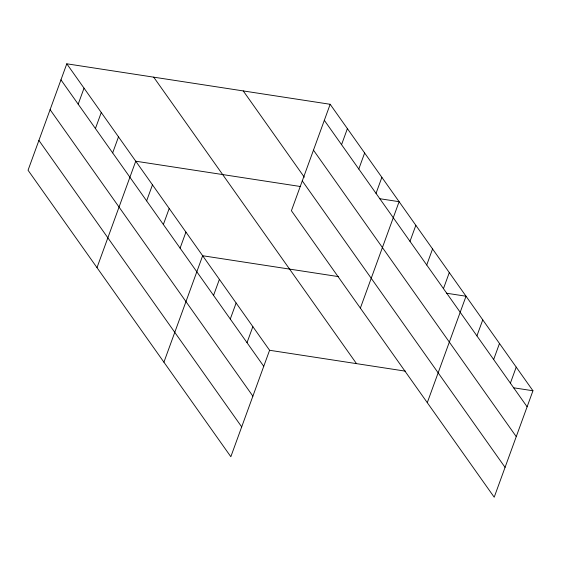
<?xml version="1.0" encoding="UTF-8"?>
<svg xmlns="http://www.w3.org/2000/svg" width="561" height="561" viewBox="0 0 561 561"><rect width="100%" height="100%" fill="white"/><g stroke="black" fill="none" stroke-linecap="round" stroke-linejoin="round"><path stroke-width="0.84" d="M66.794 63.8L28.05 170.242L230.837 456.717L269.582 350.274L66.794 63.8L330.163 104.283L532.95 390.758L494.206 497.2L291.418 210.726L330.163 104.283M78.189 104.185L84.031 88.154M95.426 128.539L101.268 112.502M112.663 152.887L118.504 136.849M96.997 267.646L135.741 161.203L300.142 186.469M146.631 200.873L152.473 184.835M163.363 224.505L169.198 208.475M180.095 248.144L185.929 232.107M163.917 362.182L202.661 255.739L338.648 276.643M213.552 295.409L219.393 279.371M230.283 319.048L236.118 303.01M247.015 342.68L252.85 326.642M341.558 144.668L347.399 128.63M358.802 169.022L364.636 152.985M376.038 193.37L381.873 177.332M360.365 308.122L399.109 201.687L379.509 198.671M410 241.356L415.841 225.319M426.732 264.988L432.566 248.951M443.463 288.62L449.298 272.59M427.286 402.665L466.03 296.222L446.43 293.207M476.92 335.892L482.762 319.854M493.652 359.524L499.486 343.493M510.384 383.163L516.218 367.125M269.582 350.274L405.568 371.179M513.35 387.749L532.95 390.758M324.321 120.32L527.116 406.795M313.466 150.152L516.253 436.626M243.25 90.924L304.314 177.192M302.281 180.887L505.068 467.369M153.7 77.159L356.494 363.633M60.953 79.837L263.747 366.312M50.097 109.668L252.885 396.15M38.905 140.411L241.7 426.886"/></g></svg>
